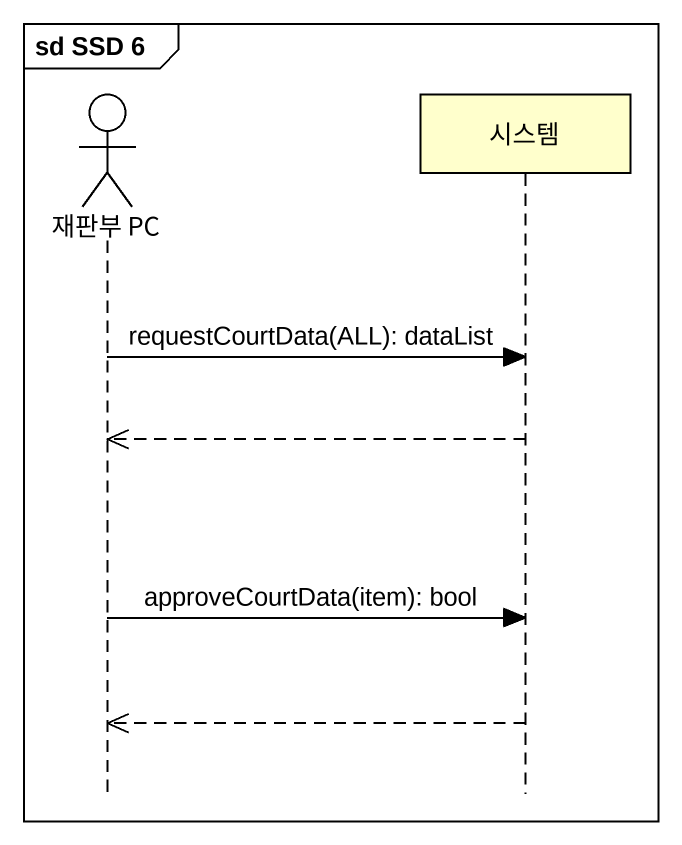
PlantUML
@startuml
mainframe sd SSD 6
hide footbox
actor "재판부 PC" as 재판부_PC
participant 시스템

재판부_PC -> 시스템 : requestCourtData(ALL): dataList
시스템 -->> 재판부_PC
재판부_PC -> 시스템 : approveCourtData(item): bool
시스템 -->> 재판부_PC
@enduml
